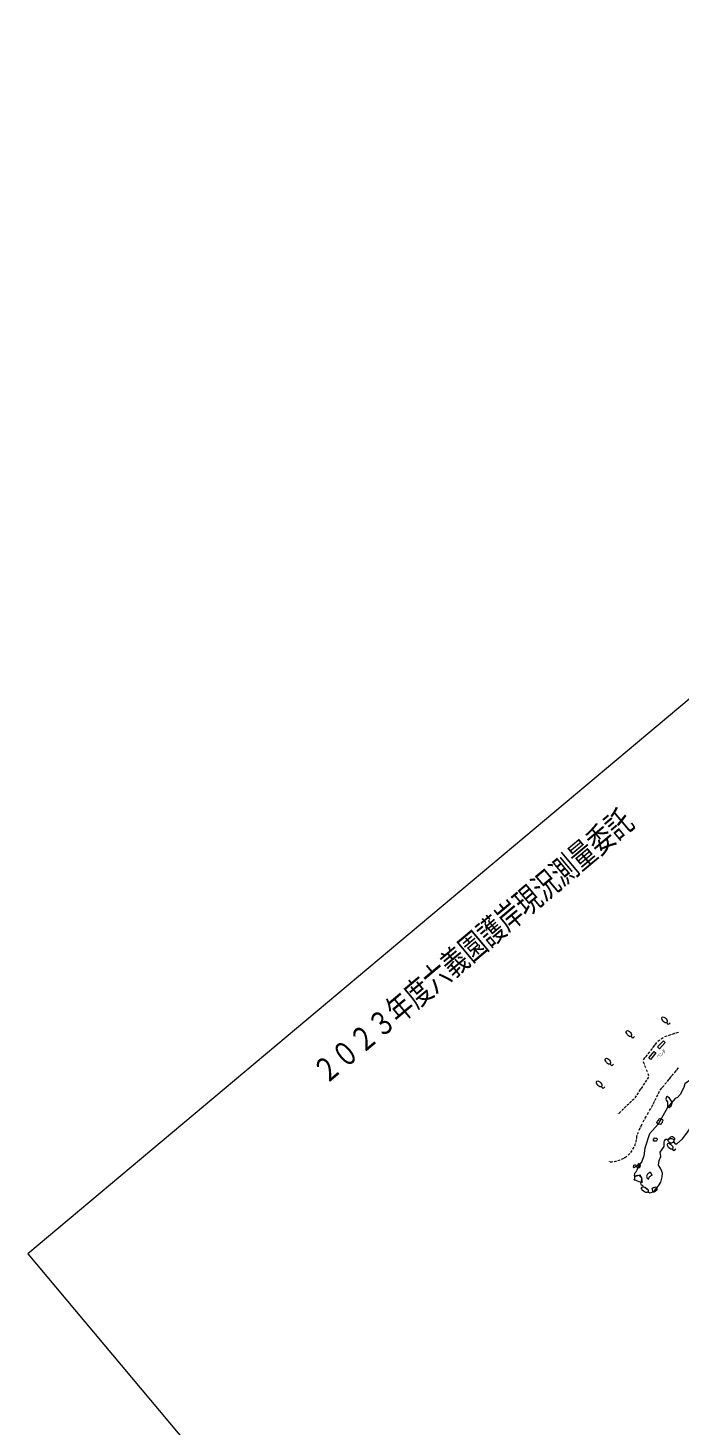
# Model space of a CAD drawing. Header units: metres. Extents: x -10443 to -4073, y -33280 to -26846.
# Drawn here: x -8122.3 to -7985.5, y -29638.2 to -29344.9 of the extents above; entities that cross this region are included whole.
import ezdxf
from ezdxf.enums import TextEntityAlignment as Align

# ---------------------------------------------------------------- set-up
doc = ezdxf.new("R2010")
doc.units = ezdxf.units.M
doc.header["$MEASUREMENT"] = 0
doc.linetypes.add('CONTINUOUS_1', pattern=[0])
doc.linetypes.add('CONTINUOUS_2', pattern=[0])
for name, color, linetype, lineweight in [('メッシュ', 241, 'CONTINUOUS_2', 18), ('図枠', 241, 'CONTINUOUS_2', 18), ('園路', 241, 'CONTINUOUS_2', 18), ('木', 254, 'CONTINUOUS_2', 18), ('構造物', 241, 'CONTINUOUS_2', 18), ('石', 241, 'CONTINUOUS_2', 18), ('護岸', 241, 'CONTINUOUS_2', 18)]:
    doc.layers.add(name, color=color, linetype=linetype, lineweight=lineweight)
doc.styles.add('MS Gothic', font='MS Gothic.ttf')
doc.styles.add('MS Mincho', font='MS Mincho.ttf')

msp = doc.modelspace()

# ---------------------------------------------------------------- hatches: boundary and pattern name
at = {"layer": '園路', "linetype": 'CONTINUOUS_1', "lineweight": 18}
for points in [[(-7987.96, -29556.52, 1), (-7987.98, -29556.52, 1)], [(-7987.17, -29556.25, 1), (-7987.19, -29556.25, 1)], [(-7986.38, -29555.98, 1), (-7986.4, -29555.98, 1)], [(-7985.59, -29555.71, 1), (-7985.6, -29555.71, 1)], [(-7991.16, -29559.07, 1), (-7991.17, -29559.07, 1)], [(-7990.65, -29558.42, 1), (-7990.67, -29558.42, 1)], [(-7990.15, -29557.77, 1), (-7990.17, -29557.77, 1)], [(-7989.45, -29557.28, 1), (-7989.47, -29557.28, 1)], [(-7988.75, -29556.78, 1), (-7988.77, -29556.78, 1)], [(-7993.16, -29561.66, 1), (-7993.18, -29561.66, 1)], [(-7992.66, -29561.01, 1), (-7992.67, -29561.01, 1)], [(-7992.16, -29560.36, 1), (-7992.17, -29560.36, 1)], [(-7991.66, -29559.71, 1), (-7991.67, -29559.71, 1)], [(-7992.84, -29562.5, 1), (-7992.85, -29562.5, 1)], [(-7992.51, -29563.34, 1), (-7992.53, -29563.34, 1)], [(-7992.19, -29564.18, 1), (-7992.2, -29564.18, 1)], [(-7991.86, -29565.02, 1), (-7991.88, -29565.02, 1)], [(-7987.09, -29564.95, 1), (-7987.1, -29564.95, 1)], [(-7986.59, -29564.34, 1), (-7986.6, -29564.34, 1)], [(-7986.08, -29563.74, 1), (-7986.1, -29563.74, 1)], [(-7985.58, -29563.13, 1), (-7985.6, -29563.13, 1)], [(-7993.59, -29567.66, 1), (-7993.61, -29567.66, 1)], [(-7993.16, -29567, 1), (-7993.18, -29567, 1)], [(-7992.73, -29566.34, 1), (-7992.74, -29566.34, 1)], [(-7992.3, -29565.68, 1), (-7992.31, -29565.68, 1)], [(-7989.59, -29567.99, 1), (-7989.61, -29567.99, 1)], [(-7989.09, -29567.38, 1), (-7989.1, -29567.38, 1)], [(-7988.59, -29566.78, 1), (-7988.6, -29566.78, 1)], [(-7988.09, -29566.17, 1), (-7988.1, -29566.17, 1)], [(-7987.59, -29565.56, 1), (-7987.6, -29565.56, 1)], [(-7996.01, -29570.7, 1), (-7996.03, -29570.7, 1)], [(-7995.45, -29570.17, 1), (-7995.47, -29570.17, 1)], [(-7994.89, -29569.64, 1), (-7994.91, -29569.64, 1)], [(-7994.46, -29568.98, 1), (-7994.48, -29568.98, 1)], [(-7994.03, -29568.32, 1), (-7994.04, -29568.32, 1)], [(-7991, -29570.84, 1), (-7991.01, -29570.84, 1)], [(-7990.65, -29570.13, 1), (-7990.66, -29570.13, 1)], [(-7990.3, -29569.42, 1), (-7990.31, -29569.42, 1)], [(-7989.94, -29568.7, 1), (-7989.96, -29568.7, 1)], [(-7998.24, -29572.84, 1), (-7998.25, -29572.84, 1)], [(-7997.68, -29572.3, 1), (-7997.7, -29572.3, 1)], [(-7997.13, -29571.77, 1), (-7997.14, -29571.77, 1)], [(-7996.57, -29571.24, 1), (-7996.58, -29571.24, 1)], [(-7992.74, -29573.96, 1), (-7992.76, -29573.96, 1)], [(-7992.28, -29573.16, 1), (-7992.29, -29573.16, 1)], [(-7991.82, -29572.36, 1), (-7991.83, -29572.36, 1)], [(-7991.35, -29571.55, 1), (-7991.37, -29571.55, 1)], [(-7993.99, -29576.51, 1), (-7994.01, -29576.51, 1)], [(-7993.6, -29575.64, 1), (-7993.61, -29575.64, 1)], [(-7993.21, -29574.77, 1), (-7993.22, -29574.77, 1)], [(-7994.9, -29579.73, 1), (-7994.91, -29579.73, 1)], [(-7994.61, -29578.98, 1), (-7994.63, -29578.98, 1)], [(-7994.44, -29578.18, 1), (-7994.45, -29578.18, 1)], [(-7994.38, -29577.38, 1), (-7994.4, -29577.38, 1)], [(-8000.13, -29582.91, 1), (-8000.14, -29582.91, 1)], [(-7999.32, -29582.88, 1), (-7999.33, -29582.88, 1)], [(-7998.52, -29582.74, 1), (-7998.53, -29582.74, 1)], [(-7997.75, -29582.48, 1), (-7997.77, -29582.48, 1)], [(-7997.03, -29582.11, 1), (-7997.05, -29582.11, 1)], [(-7996.37, -29581.64, 1), (-7996.39, -29581.64, 1)], [(-7995.79, -29581.08, 1), (-7995.8, -29581.08, 1)], [(-7995.29, -29580.44, 1), (-7995.31, -29580.44, 1)]]:
    msp.add_hatch(color=241, dxfattribs=at).paths.add_polyline_path(points, flags=0)

# ---------------------------------------------------------------- linework, layer by layer
at = {"layer": 'メッシュ', "color": 241, "linetype": 'CONTINUOUS_1', "lineweight": 18}
for p, q in [((-7815.49, -29344.86), (-8122.29, -29602.3)), ((-8122.29, -29602.3), (-7944.24, -29814.49))]:
    msp.add_line(p, q, dxfattribs=at)
at = {"layer": '園路', "color": 1, "linetype": 'CONTINUOUS_1', "lineweight": 18}
for p, q in [((-7987.34, -29556.3), (-7987.81, -29556.46)), ((-7986.55, -29556.03), (-7987.02, -29556.19)), ((-7985.76, -29555.77), (-7986.23, -29555.93)), ((-7991.26, -29559.19), (-7991.57, -29559.59)), ((-7990.76, -29558.54), (-7991.07, -29558.94)), ((-7990.26, -29557.89), (-7990.56, -29558.29)), ((-7989.61, -29557.38), (-7990.01, -29557.67)), ((-7988.91, -29556.89), (-7989.31, -29557.17)), ((-7988.13, -29556.57), (-7988.6, -29556.73)), ((-7993.1, -29561.85), (-7992.92, -29562.32)), ((-7992.77, -29561.14), (-7993.07, -29561.54)), ((-7992.26, -29560.49), (-7992.57, -29560.89)), ((-7991.76, -29559.84), (-7992.07, -29560.24)), ((-7992.77, -29562.69), (-7992.59, -29563.16)), ((-7992.45, -29563.53), (-7992.27, -29564)), ((-7991.95, -29565.14), (-7992.22, -29565.56)), ((-7992.12, -29564.37), (-7991.94, -29564.84)), ((-7987.5, -29565.45), (-7987.19, -29565.06)), ((-7987, -29564.84), (-7986.68, -29564.46)), ((-7986.5, -29564.23), (-7986.18, -29563.85)), ((-7986, -29563.63), (-7985.68, -29563.24)), ((-7993.68, -29567.78), (-7993.96, -29568.2)), ((-7993.25, -29567.12), (-7993.52, -29567.54)), ((-7992.82, -29566.46), (-7993.09, -29566.88)), ((-7992.38, -29565.8), (-7992.66, -29566.22)), ((-7989.88, -29568.57), (-7989.66, -29568.12)), ((-7989.51, -29567.88), (-7989.19, -29567.49)), ((-7989.01, -29567.27), (-7988.69, -29566.89)), ((-7988.5, -29566.66), (-7988.19, -29566.28)), ((-7988, -29566.06), (-7987.69, -29565.67)), ((-7994.55, -29569.1), (-7994.82, -29569.52)), ((-7994.11, -29568.44), (-7994.39, -29568.86)), ((-7991.29, -29571.42), (-7991.07, -29570.97)), ((-7990.94, -29570.71), (-7990.72, -29570.26)), ((-7990.59, -29570), (-7990.37, -29569.55)), ((-7990.24, -29569.28), (-7990.02, -29568.84)), ((-7992.64, -29573.78), (-7992.39, -29573.35)), ((-7992.18, -29572.98), (-7991.93, -29572.54)), ((-7991.72, -29572.17), (-7991.47, -29571.74)), ((-7994.3, -29577.17), (-7994.09, -29576.71)), ((-7993.9, -29576.3), (-7993.7, -29575.84)), ((-7993.51, -29575.43), (-7993.31, -29574.98)), ((-7993.11, -29574.58), (-7992.86, -29574.15))]:
    msp.add_line(p, q, dxfattribs=at)
for centre in [(-7987.97, -29556.52), (-7987.18, -29556.25), (-7986.39, -29555.98), (-7985.6, -29555.71), (-7991.16, -29559.07), (-7990.66, -29558.42), (-7990.16, -29557.77), (-7989.46, -29557.28), (-7988.76, -29556.78), (-7993.17, -29561.66), (-7992.67, -29561.01), (-7992.17, -29560.36), (-7991.66, -29559.71), (-7992.84, -29562.5), (-7992.52, -29563.34), (-7992.19, -29564.18), (-7991.87, -29565.02), (-7987.09, -29564.95), (-7986.59, -29564.34), (-7986.09, -29563.74), (-7985.59, -29563.13), (-7993.6, -29567.66), (-7993.17, -29567), (-7992.74, -29566.34), (-7992.3, -29565.68), (-7989.6, -29567.99), (-7989.1, -29567.38), (-7988.6, -29566.78), (-7988.1, -29566.17), (-7987.59, -29565.56), (-7996.02, -29570.7), (-7995.46, -29570.17), (-7994.9, -29569.64), (-7994.47, -29568.98), (-7994.04, -29568.32), (-7991.01, -29570.84), (-7990.66, -29570.13), (-7990.3, -29569.42), (-7989.95, -29568.7), (-7998.24, -29572.84), (-7997.69, -29572.3), (-7997.13, -29571.77), (-7996.58, -29571.24), (-7992.75, -29573.96), (-7992.29, -29573.16), (-7991.82, -29572.36), (-7991.36, -29571.55), (-7994, -29576.51), (-7993.61, -29575.64), (-7993.21, -29574.77), (-7994.91, -29579.73), (-7994.62, -29578.98), (-7994.45, -29578.18), (-7994.39, -29577.38), (-8000.13, -29582.91), (-7999.32, -29582.88), (-7998.53, -29582.74), (-7997.76, -29582.48), (-7997.04, -29582.11), (-7996.38, -29581.64), (-7995.8, -29581.08), (-7995.3, -29580.44)]:
    msp.add_circle(centre, 0.0075, dxfattribs=at)
for centre, radius, start, end in [((-7726.43, -29853.22), 390.51, 133.6783, 133.7517), ((-7726.43, -29853.22), 390.51, 133.5652, 133.6385), ((-7726.43, -29853.22), 390.51, 133.452, 133.5254), ((-7726.43, -29853.22), 390.51, 134.0178, 134.0911), ((-7726.43, -29853.22), 390.51, 133.9046, 133.978), ((-7726.43, -29853.22), 390.51, 133.7915, 133.8648), ((-7999.9, -29577.41), 5.51, 328.1909, 333.3917), ((-7999.9, -29577.41), 5.51, 336.6221, 341.8229), ((-7999.9, -29577.41), 5.51, 345.0533, 350.2541), ((-7999.9, -29577.41), 5.51, 353.4844, 358.6853), ((-7999.9, -29577.41), 5.51, 269.1727, 274.3735), ((-7999.9, -29577.41), 5.51, 277.6039, 282.8047), ((-7999.9, -29577.41), 5.51, 286.035, 291.2359), ((-7999.9, -29577.41), 5.51, 294.4662, 299.667), ((-7999.9, -29577.41), 5.51, 302.8974, 308.0982), ((-7999.9, -29577.41), 5.51, 311.3286, 316.5294), ((-7999.9, -29577.41), 5.51, 319.7597, 324.9606)]:
    msp.add_arc(centre, radius, start, end, dxfattribs=at)
at = {"layer": '木', "color": 1, "linetype": 'CONTINUOUS_1', "lineweight": 18}
for p, q in [((-7987.79, -29554.11), (-7988.11, -29553.72)), ((-7987.4, -29553.79), (-7987.79, -29554.11)), ((-7995.26, -29556.97), (-7995.58, -29556.59)), ((-7994.88, -29556.65), (-7995.26, -29556.97)), ((-7999.67, -29562.79), (-7999.99, -29562.41)), ((-7999.28, -29562.47), (-7999.67, -29562.79)), ((-8001.51, -29567.55), (-8001.83, -29567.17)), ((-8001.13, -29567.23), (-8001.51, -29567.55)), ((-7986.62, -29580.64), (-7986.94, -29580.25)), ((-7986.24, -29580.32), (-7986.62, -29580.64))]:
    msp.add_line(p, q, dxfattribs=at)
for centre in [(-7988.59, -29553.15), (-7996.06, -29556.02), (-8000.47, -29561.83), (-8002.31, -29566.59), (-7987.42, -29579.68)]:
    msp.add_ellipse(centre, major_axis=(-0.482, 0.575), ratio=0.533333, dxfattribs=at)
at = {"layer": '構造物', "color": 1, "linetype": 'CONTINUOUS_2', "lineweight": 18, "flags": 128}
for points in [[(-7990.04, -29558.83), (-7988.82, -29557.51), (-7988.44, -29557.86), (-7989.65, -29559.19)], [(-7991.91, -29561.12), (-7990.79, -29559.75), (-7990.39, -29560.07), (-7991.52, -29561.44)]]:
    msp.add_lwpolyline(points, close=True, dxfattribs=at)
at = {"layer": '石', "color": 4, "linetype": 'CONTINUOUS_2', "lineweight": 18, "flags": 128}
for points in [[(-7987.95, -29571.47), (-7987.63, -29571.51), (-7987.19, -29571.17), (-7986.98, -29570.54), (-7987.14, -29570.18), (-7987.56, -29569.56), (-7988.02, -29569.25), (-7988.16, -29569.3), (-7988.35, -29569.8), (-7988.24, -29569.99), (-7987.96, -29570.32), (-7988, -29570.67), (-7988, -29571.09)], [(-7990.31, -29574.67), (-7990.02, -29575.01), (-7989.86, -29575.05), (-7989.67, -29575), (-7989.44, -29575.03), (-7989.29, -29575.04), (-7989.18, -29574.79), (-7989.02, -29574.59), (-7989, -29574.46), (-7988.98, -29574.36), (-7988.9, -29574.3), (-7988.98, -29574.12), (-7989.11, -29574.1), (-7989.34, -29574), (-7989.52, -29573.88), (-7989.78, -29573.96), (-7989.89, -29574.13), (-7989.87, -29574.26), (-7990.06, -29574.39), (-7990.14, -29574.49), (-7990.23, -29574.59)], [(-7987.78, -29578.14), (-7987.59, -29577.95), (-7987.4, -29577.83), (-7987.27, -29577.71), (-7987.07, -29577.61), (-7986.93, -29577.63), (-7986.68, -29577.75), (-7986.48, -29577.99), (-7986.53, -29578.2), (-7986.6, -29578.4), (-7986.71, -29578.65), (-7986.86, -29578.9), (-7987.11, -29579.02), (-7987.37, -29579.02), (-7987.53, -29578.91), (-7987.74, -29578.65), (-7987.84, -29578.45), (-7987.86, -29578.31)], [(-7994.84, -29586.03), (-7994.74, -29585.95), (-7994.56, -29585.85), (-7994.17, -29585.8), (-7993.88, -29585.72), (-7993.8, -29585.63), (-7993.69, -29585.74), (-7993.78, -29585.94), (-7993.57, -29586.08), (-7993.51, -29586.22), (-7993.41, -29586.51), (-7993.39, -29586.64), (-7993.49, -29586.82), (-7993.38, -29587.14), (-7993.38, -29587.3), (-7993.57, -29587.22), (-7993.9, -29587.12), (-7994.25, -29587), (-7994.69, -29586.79), (-7994.87, -29586.79), (-7994.97, -29586.72), (-7994.98, -29586.65), (-7994.93, -29586.56), (-7994.85, -29586.46), (-7994.85, -29586.17)], [(-7994.46, -29583.83), (-7994.42, -29584.05), (-7994.23, -29584.11), (-7993.92, -29584.13), (-7993.73, -29583.97), (-7993.65, -29583.71), (-7993.75, -29583.5), (-7993.86, -29583.35), (-7994.01, -29583.32), (-7994.06, -29583.36), (-7994.21, -29583.58), (-7994.36, -29583.76)], [(-7990.72, -29588.35), (-7990.61, -29588.25), (-7990.46, -29588.21), (-7990.33, -29588.29), (-7990.24, -29588.47), (-7990.24, -29588.75), (-7990.34, -29588.96), (-7990.57, -29589.21), (-7990.8, -29589.3), (-7990.94, -29589.25), (-7991.03, -29589.16), (-7991.15, -29588.78), (-7991.21, -29588.55), (-7991.14, -29588.47), (-7991.03, -29588.38), (-7990.94, -29588.33), (-7990.78, -29588.36)]]:
    msp.add_lwpolyline(points, close=True, dxfattribs=at)
for points in [[(-7990.91, -29578.26), (-7990.7, -29577.96), (-7990.67, -29577.94), (-7990.49, -29577.99), (-7990.39, -29577.96), (-7990.24, -29578.01), (-7990.17, -29578.2), (-7990.14, -29578.36), (-7990.21, -29578.47), (-7990.26, -29578.56), (-7990.36, -29578.59), (-7990.44, -29578.63), (-7990.51, -29578.61), (-7990.56, -29578.58), (-7990.65, -29578.59), (-7990.75, -29578.59), (-7990.89, -29578.42), (-7990.91, -29578.26)], [(-7995.08, -29584.08), (-7995.02, -29583.63), (-7994.81, -29583.56), (-7994.65, -29583.55), (-7994.53, -29583.69), (-7994.56, -29583.87), (-7994.68, -29584.01), (-7994.88, -29584.14), (-7994.98, -29584.18), (-7995.08, -29584.08)], [(-7991.22, -29585.7), (-7991.27, -29585.65), (-7991.29, -29585.54), (-7991.37, -29585.45), (-7991.42, -29585.35), (-7991.53, -29585.21), (-7991.59, -29585.17), (-7991.79, -29585.21), (-7991.9, -29585.31), (-7992, -29585.37), (-7992.14, -29585.54), (-7992.25, -29585.7), (-7992.32, -29585.83), (-7992.39, -29585.96), (-7992.33, -29586.14), (-7992.3, -29586.28), (-7992.19, -29586.42), (-7992.11, -29586.52), (-7991.97, -29586.61), (-7991.79, -29586.2), (-7991.66, -29586.06), (-7991.52, -29585.95), (-7991.4, -29585.85), (-7991.27, -29585.78), (-7991.22, -29585.73), (-7991.22, -29585.7)], [(-7993.37, -29588.64), (-7993.47, -29588.42), (-7993.33, -29588.3), (-7993.03, -29588.22), (-7992.75, -29588.3), (-7992.37, -29588.52), (-7992.06, -29588.84), (-7992.02, -29589.19), (-7992.17, -29589.36), (-7992.59, -29589.38), (-7993.02, -29589.14), (-7993.28, -29588.92), (-7993.37, -29588.64)]]:
    msp.add_lwpolyline(points, dxfattribs=at)
at = {"layer": '護岸', "color": 1, "linetype": 'CONTINUOUS_2', "lineweight": 18, "flags": 128}
msp.add_lwpolyline([(-7940.3, -29520.44), (-7941.69, -29520.33), (-7941.81, -29520.31), (-7942.05, -29520.55), (-7942.67, -29520.75), (-7942.89, -29520.7), (-7943.93, -29520.89), (-7944.61, -29521.23), (-7945.3, -29521.08), (-7945.99, -29521.21), (-7947.38, -29521.49), (-7948.23, -29521.89), (-7948.42, -29522.28), (-7948.78, -29522.94), (-7949.86, -29523.19), (-7950.58, -29523.26), (-7951.34, -29523.65), (-7952.62, -29524.7), (-7953.57, -29526.59), (-7954.9, -29528.35), (-7957.82, -29531.78), (-7959.55, -29533.13), (-7960.76, -29536.04), (-7961.79, -29539.45), (-7962.45, -29541.14), (-7963.58, -29542.77), (-7965.7, -29544.92), (-7966.97, -29546.71), (-7967.02, -29547.61), (-7966.94, -29548.65), (-7966.87, -29550.73), (-7967.31, -29552.25), (-7967.15, -29552.66), (-7967.57, -29553.07), (-7968.11, -29553.82), (-7968.13, -29554.63), (-7968.52, -29555.44), (-7968.42, -29555.7), (-7968.11, -29555.95), (-7968.84, -29556.91), (-7971.61, -29558.35), (-7973.41, -29559.59), (-7974.95, -29560.97), (-7975.84, -29561.14), (-7976.7, -29561.22), (-7977.32, -29560.73), (-7978.49, -29560.77), (-7980.09, -29561.17), (-7981.26, -29562.56), (-7981.54, -29563.37), (-7982.28, -29564.7), (-7982.83, -29565.51), (-7984.31, -29566.6), (-7984.56, -29567.33), (-7985.28, -29568.81), (-7985.87, -29569.45), (-7986.33, -29569.68), (-7987.96, -29571.57), (-7989.94, -29575.01), (-7991.72, -29577.08), (-7992.73, -29580.07), (-7992.94, -29581.7), (-7993.34, -29582.85), (-7993.74, -29583.36), (-7994.3, -29584.37), (-7994.43, -29584.71), (-7994.59, -29585.09), (-7994.89, -29585.37), (-7994.99, -29585.91), (-7994.67, -29585.94), (-7994.12, -29585.78), (-7993.7, -29585.91), (-7993.5, -29586.08), (-7993.34, -29586.57), (-7993.44, -29586.75), (-7993.29, -29587.25), (-7993.67, -29587.47), (-7993.51, -29587.77), (-7993.23, -29587.87), (-7993.12, -29588.17), (-7992.64, -29588.27), (-7992.1, -29588.73), (-7991.95, -29589.29), (-7991.65, -29589.48), (-7990.94, -29589.25), (-7989.84, -29587.98), (-7989.4, -29587.22), (-7989.1, -29586.07), (-7989.01, -29585.3), (-7989.37, -29584.4), (-7989.86, -29583.62), (-7989.74, -29582.64), (-7989.36, -29581.81), (-7989.51, -29580.95), (-7988.64, -29579.73), (-7988.7, -29578.85), (-7988.6, -29578.56), (-7988.32, -29578.19), (-7988.11, -29578.17), (-7987.89, -29578.36), (-7987.6, -29578.13), (-7987.43, -29578.06), (-7987.07, -29578.05), (-7986.78, -29578.22), (-7986.62, -29578.29), (-7986.67, -29578.8), (-7986.38, -29579.18), (-7986.02, -29579.18), (-7984.79, -29578.09), (-7984.09, -29577.21), (-7983.1, -29575.76), (-7981.55, -29574.37), (-7981.59, -29574.11), (-7981.11, -29573.72), (-7980.6, -29573.9), (-7979.72, -29573.81), (-7978.83, -29573.38), (-7978.06, -29574.07), (-7976.89, -29574.5), (-7975.71, -29574.05), (-7974.66, -29573.49), (-7974.04, -29572.55), (-7973.99, -29571.81), (-7974.16, -29571.03), (-7974.64, -29570.73), (-7974.56, -29570.05), (-7974.26, -29569.69), (-7973.93, -29569.6), (-7973.92, -29569.03), (-7973.69, -29568.31), (-7973.47, -29567.02), (-7973.12, -29566.45), (-7972.47, -29566.61), (-7970.19, -29565.85), (-7968.91, -29564.59), (-7967.74, -29563.29), (-7968.05, -29562.38), (-7967.57, -29561.88), (-7966.34, -29562.49), (-7963.66, -29561.52), (-7959.96, -29559.34), (-7959.59, -29557.12), (-7959.55, -29555.85), (-7959.71, -29555.3), (-7959.57, -29554.61), (-7959.17, -29554.54), (-7958.94, -29551.7), (-7958.92, -29548.98), (-7959.6, -29547.97), (-7959.16, -29544.39), (-7957.66, -29540.56), (-7957.57, -29537.21), (-7957.18, -29536.17), (-7956.54, -29532.64, -0.003818), (-7955.38, -29531.47), (-7954.11, -29529.71, -0.220219), (-7951.91, -29527.66), (-7950.99, -29527.28), (-7950.54, -29526.36, -0.321841), (-7947.45, -29523.97, 0.127874), (-7945.46, -29523.72, -0.210025), (-7942.31, -29522.41), (-7941.57, -29522.46), (-7941.39, -29522.5), (-7941.18, -29522.36), (-7940.91, -29522.43), (-7940.71, -29522.74), (-7940.41, -29522.76), (-7940.14, -29523.02)], format="xyb", dxfattribs=at)

# ---------------------------------------------------------------- texts
at = {"layer": '図枠', "style": 'MS Mincho'}
msp.add_text('２０２３年度六義園護岸現況測量委託', height=5, rotation=40, dxfattribs=at).set_placement((-8059.79, -29566.95), (-7994.68, -29512.31), align=Align.FIT)
at = {"layer": '構造物', "style": 'MS Gothic'}
msp.add_text('ベンチ', height=0.75, rotation=40, dxfattribs=at).set_placement((-7989.85, -29561.26), (-7988.13, -29559.81), align=Align.FIT)

doc.saveas('drawing.dxf')
